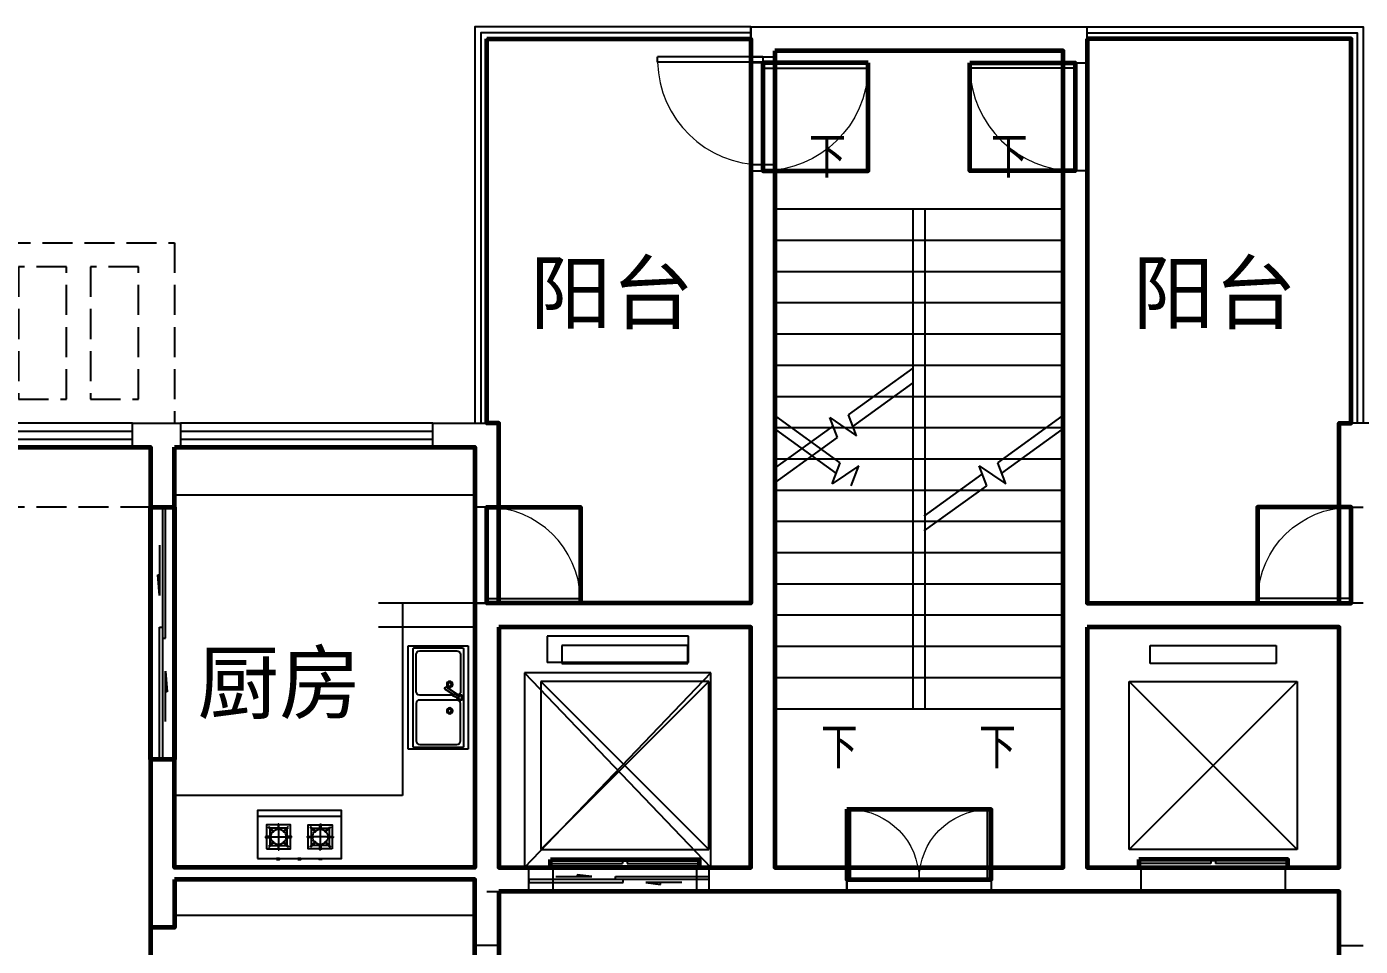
# Model space of a CAD drawing. Extents: x -542146 to -509546, y -936150 to -920950.
# Drawn here: x -533277 to -522171, y -928606 to -920950 of the extents above; entities that cross this region are included whole.
import ezdxf

# ---------------------------------------------------------------- set-up
doc = ezdxf.new("R2010")
doc.units = 0
doc.header["$LTSCALE"] = 1000
doc.header["$MEASUREMENT"] = 0
doc.linetypes.add('DASH', pattern=[0.35, 0.25, -0.1])
doc.layers.get('0').update_dxf_attribs({"linetype": 'CONTINUOUS'})
for name, color, linetype in [('7-SANI', 8, 'CONTINUOUS'), ('DOTE', 1, 'CONTINUOUS'), ('FURN', 8, 'CONTINUOUS'), ('STAIR', 3, 'CONTINUOUS'), ('WALL', 2, 'CONTINUOUS'), ('WINDOW', 4, 'CONTINUOUS'), ('房间名称标注', 255, 'CONTINUOUS')]:
    doc.layers.add(name, color=color, linetype=linetype)
for name, color, linetype, lineweight in [('GT_厨房', 4, 'CONTINUOUS', 60), ('GT_楼梯', 130, 'CONTINUOUS', 60), ('GT_玄关', 40, 'CONTINUOUS', 60), ('GT_电梯', 150, 'CONTINUOUS', 60), ('GT_过道', 30, 'CONTINUOUS', 60), ('GT_门', 245, 'CONTINUOUS', 60), ('GT_阳台', 6, 'CONTINUOUS', 60), ('GT_餐厅', 3, 'CONTINUOUS', 60)]:
    doc.layers.add(name, color=color, linetype=linetype, lineweight=lineweight)
doc.layers.get('DOTE').off()
doc.styles.add('-宋体', font='', dxfattribs={"width": 0.6})
doc.styles.add('-黑体', font='simhei.ttf', dxfattribs={"width": 0.8})
doc.styles.get('-宋体').set_extended_font_data('SimSun')

# ---------------------------------------------------------------- blocks, each defined once
blk = doc.blocks.new('电梯厅')
at = {"layer": 'STAIR'}
for p, q in [((376861.3195508745, 84463.18497217546, 1.2028274471e-06), (375686.3195436664, 84463.18346392972, 1.2028274471e-06)), ((375686.3195436664, 84463.18346392972, 1.2028274471e-06), (375686.3198523305, 84243.18346392948, 1.2028274471e-06)), ((376861.3198595389, 84243.18497217521, 1.2028274471e-06), (376861.3195508745, 84463.18497217546, 1.2028274471e-06)), ((376861.3198595389, 84243.18497217521, 1.2028274471e-06), (375686.3198523305, 84243.18346392948, 1.2028274471e-06)), ((377046.6165879152, 84156.49086473981, 1.2028274471e-06), (375496.6165734985, 84156.48840945591, 1.2028274471e-06)), ((375496.6165734985, 84156.48840945591, 1.2028274471e-06), (377046.6184399011, 82536.49086473933, 1.2028274471e-06)), ((375496.6165734985, 84156.48840945591, 1.2028274471e-06), (375496.618425484, 82536.48840945544, 1.2028274471e-06)), ((377046.6165879152, 84156.49086473981, 1.2028274471e-06), (375496.618425484, 82536.48840945544, 1.2028274471e-06)), ((377046.6184399011, 82536.49086473933, 1.2028274471e-06), (377046.6165879152, 84156.49086473981, 1.2028274471e-06)), ((375496.618425484, 82536.48840945544, 1.2028274471e-06), (377046.6184399011, 82536.49086473933, 1.2028274471e-06))]:
    blk.add_line(p, q, dxfattribs=at)
blk = doc.blocks.new('$DorLib2D$00000001')
for p, q in [((0.45, 0.975), (0.5000000000000002, 0.975)), ((0.45, 0), (0.45, 0.975)), ((0.5, 0), (0.5, 0.975)), ((0.5, 0), (0.45, 0))]:
    blk.add_line(p, q)
at = {"lineweight": 13}
blk.add_arc((0.475, 0), 0.975, 91.46928358135379, 180, dxfattribs=at)
blk = doc.blocks.new('$TCHSYS$LDOR22D')
for p, q in [((-0.5166666666663638, 0.8332552583810156), (-0.0166666666667101, 0.8332552583810156)), ((-0.5166666666663638, 0.8332552583810156), (-0.5166666666663638, 0.6666666666662593)), ((-0.0166666666667101, 0.8332552583810156), (-0.0166666666667101, 0.6666666666662593)), ((0.0166666666666089, 0.8332552583810156), (0.0166666666666089, 0.6666666666662593)), ((0.0166666666666089, 0.8332552583810156), (0.5166666666662572, 0.8332552583810156)), ((0.5166666666662572, 0.8332552583810156), (0.5166666666662572, 0.6666666666662593)), ((-0.5166666666663638, 0.6666666666662593), (-0.0166666666667101, 0.6666666666662593)), ((0.0166666666666089, 0.6666666666662593), (0.5166666666662572, 0.6666666666662593)), ((-0.5000000000000071, 0.4999999999999858), (0.5000000000000373, 0.4999999999999858))]:
    blk.add_line(p, q)
blk = doc.blocks.new('$DorLib2D$00000002')
for p, q in [((-0.5, -1e-16), (-0.5000000000000007, 0.4875)), ((-0.4750000000000007, 0.4875), (-0.5000000000000007, 0.4875)), ((-0.475, 0), (-0.4750000000000007, 0.4875)), ((0.475, 0), (0.4750000000000007, 0.4875)), ((0.4750000000000007, 0.4875), (0.5000000000000007, 0.4875)), ((0.5, -1e-16), (0.5000000000000007, 0.4875)), ((-0.5, -1e-16), (-0.475, 0)), ((0.5, -1e-16), (0.475, 0))]:
    blk.add_line(p, q)
at = {"lineweight": 13}
for centre, start, end in [((-0.4875, 0), 0, 88.53071641864632), ((0.4875, 0), 91.46928358135372, 180)]:
    blk.add_arc(centre, 0.4875, start, end, dxfattribs=at)
blk = doc.blocks.new('$DorLib2D$00000131')
at = {"color": 0, "linetype": 'Continuous'}
for p, q in [((0.1499999999999986, 0.125), (0.2319490472796595, 0.1972603196398666)), ((0.2319490472796595, 0.1972603196398666), (0.2319490472796595, 0.125)), ((-0.5000000000000018, 0.125), (-0.5000000000000018, 0)), ((0.0192439877236641, 0.125), (-0.5000000000000018, 0.125)), ((0.0192439877236641, 0), (0.0192439877236641, 0.125)), ((0.3499999999999979, 0.125), (0.1499999999999986, 0.125)), ((-0.5000000000000018, 0), (0.0192439877236641, 0)), ((-0.0239902237636009, 0), (0.4999999999999984, 0)), ((-0.0239902237636009, -0.125), (-0.0239902237636009, 0)), ((0.4999999999999984, 0), (0.4999999999999984, -0.125)), ((-0.3500000000000014, -0.125), (-0.1500000000000021, -0.125)), ((-0.2319490472796648, -0.1972603196398666), (-0.2319490472796648, -0.125)), ((-0.1500000000000021, -0.125), (-0.2319490472796648, -0.1972603196398666)), ((0.4999999999999984, -0.125), (-0.0239902237636009, -0.125))]:
    blk.add_line(p, q, dxfattribs=at)
blk = doc.blocks.new('SINK-03')
for p, q in [((860, 500), (0, 500)), ((0, 500), (0, 0)), ((15, 450), (15, 50)), ((835, 460), (25, 460)), ((845, 50), (845, 450)), ((860, 500), (860, 500)), ((860, 0), (860, 500)), ((424.2803476022888, 418.1332925159103), (442.4550605156455, 372.5581045557742)), ((443.1453277595956, 424.7750184711084), (457.5312273283689, 377.8659165751879)), ((444.4629935721256, 428.0223352412901), (508.3709777964941, 328.902821368928)), ((454.4114003919728, 371.6836806121728), (448.7598183168484, 369.693948365265)), ((456.2518478293186, 372.8300731693312), (491.5619484914132, 318.0650848053783)), ((0, 0), (860, 0)), ((25, 40), (835, 40))]:
    blk.add_line(p, q)
for points in [[(70.00011091581109, 435), (380, 435, -0.4142135623730951), (410, 405.0000000000004), (410, 95, -0.4142135623730951), (380, 65), (70.00000000001452, 65, -0.4142135623730951), (40.00000000001453, 95), (40, 405, -0.4142146452564827), (70.00011091581109, 434.9999999997958)], [(450.0000000000036, 370.1305746858598), (450.0000000000071, 95, 0.4142135623730951), (480.0000000000069, 65), (789.9999999999927, 65, 0.4142135623730951), (819.9999999999928, 95), (820.0000000000072, 405, 0.4142146452564746), (789.9998890841962, 434.9999999997963)], [(480.0000000000069, 435, 0.3068909058028876), (452.1370533283989, 416.1200810597367)], [(789.9998890841962, 435), (480.0000000000069, 434.9999999999995, 0.3475301232560248)]]:
    blk.add_lwpolyline(points, format="xyb")
for centre, radius in [((430.0000000000018, 432.0000000000002), 14.9999999999998), ((320, 345), 25), ((320, 345), 15), ((540, 345), 25), ((540, 345), 15)]:
    blk.add_circle(centre, radius)
for centre, radius, start, end in [((25, 450), 10, 90, 180), ((430.0000000000018, 432.0000000000002), 25, 326.3903544942296, 267.0348647661527), ((835, 450), 10, 0, 90), ((447.0993868280475, 374.4101934045943), 5, 201.7413845283456, 289.395454286929), ((452.7509689031721, 376.3999256515021), 5, 289.395454286929, 17.04952404553837), ((504.4677132018914, 316.5026388902506), 12.9999999999986, 173.0970387842084, 72.52731324786485), ((25, 50), 10, 180, 270), ((835, 50), 10, 270, 0)]:
    blk.add_arc(centre, radius, start, end)
blk = doc.blocks.new('6')
at = {"layer": '7-SANI'}
for p, q in [((316942.27383636, -3370.252542350181), (316942.27383636, -4070.252542350178)), ((316840.8490495925, -3546.0546141862), (316695.701528673, -3546.054614186112)), ((316768.2752891328, -3473.480853726535), (316768.2752891328, -3618.628374645865)), ((316768.2752891329, -3967.024230973708), (316768.2752891328, -3821.876710054319)), ((316840.8490495925, -3894.450470513984), (316695.7015286731, -3894.450470514101))]:
    blk.add_line(p, q, dxfattribs=at)
for points in [[(316589.0914162772, -3370.252542350181), (316589.0914162773, -4070.252542350178), (316989.0914162772, -4070.252542350178), (316989.0914162772, -3370.252542350181)], [(316772.2752891329, -3439.013597461541), (316764.2752891327, -3439.013597461541), (316764.2752891328, -3487.500934011449), (316772.2752891329, -3487.500934011507)], [(316581.5224630101, -3530.829741188413), (316581.5224630101, -3555.067552273658), (316589.0914162773, -3555.067552273658), (316589.0914162773, -3530.829741188413)], [(316661.2342724081, -3542.054614186025), (316661.2342724082, -3550.054614186083), (316709.721608958, -3550.054614186141), (316709.721608958, -3542.054614186084)], [(316668.2752891328, -3446.054614186201), (316668.2752891328, -3646.0546141862), (316868.2752891327, -3646.0546141862), (316868.2752891327, -3446.054614186201)], [(316689.6885624931, -3461.811033296836), (316684.0317082435, -3467.467887546373), (316724.043157693, -3507.479336995952), (316729.7000119426, -3501.822482746386)], [(316695.701528673, -3473.480853726535), (316695.701528673, -3618.628374645923), (316840.8490495925, -3618.628374645923), (316840.8490495925, -3473.480853726476)], [(316852.5188700221, -3467.467887546489), (316846.8620157727, -3461.811033296952), (316806.8505663231, -3501.822482746502), (316812.5074205725, -3507.479336996068)], [(316875.3163058573, -3550.054614186258), (316875.3163058573, -3542.054614186201), (316826.8289693075, -3542.054614186201), (316826.8289693075, -3550.054614186316)], [(316684.0317082435, -3624.641340825882), (316689.6885624931, -3630.298195075448), (316729.7000119426, -3590.286745625868), (316724.043157693, -3584.629891376331)], [(316764.2752891326, -3653.095630910743), (316772.2752891327, -3653.095630910712), (316772.2752891327, -3604.608294360893), (316764.2752891326, -3604.608294360865)], [(316846.8620157725, -3630.298195075535), (316852.518870022, -3624.641340826027), (316812.5074205724, -3584.629891376448), (316806.8505663229, -3590.286745625956)], [(316581.5224630101, -3708.13363680753), (316581.5224630101, -3732.371447892773), (316589.0914162773, -3732.371447892773), (316589.0914162773, -3708.13363680753)], [(316581.5224630104, -3909.675343511859), (316581.5224630104, -3885.437532426615), (316589.0914162775, -3885.437532426644), (316589.0914162775, -3909.675343511889)], [(316668.2752891329, -3994.450470514042), (316668.2752891328, -3794.450470513984), (316868.2752891328, -3794.450470513984), (316868.2752891329, -3994.450470513926)], [(316684.0317082435, -3815.863743874332), (316689.6885624931, -3810.206889624766), (316729.7000119426, -3850.218339074316), (316724.0431576931, -3855.875193323853)], [(316695.7015286731, -3967.024230973708), (316695.7015286731, -3821.876710054319), (316840.8490495925, -3821.876710054261), (316840.8490495926, -3967.024230973649)], [(316764.2752891327, -3787.4094537895), (316772.2752891328, -3787.409453789442), (316772.2752891328, -3835.896790339292), (316764.2752891327, -3835.896790339321)], [(316846.8620157725, -3810.206889624621), (316852.5188700221, -3815.863743874157), (316812.5074205725, -3855.875193323738), (316806.8505663229, -3850.218339074228)], [(316661.2342724083, -3898.450470514216), (316661.2342724083, -3890.450470514101), (316709.7216089581, -3890.450470514073), (316709.7216089581, -3898.450470514159)], [(316689.6885624931, -3978.694051403378), (316684.0317082436, -3973.037197153812), (316724.0431576932, -3933.025747704262), (316729.7000119428, -3938.682601953829)], [(316772.275289133, -4001.491487238614), (316764.2752891329, -4001.491487238643), (316764.2752891329, -3953.004150688736), (316772.275289133, -3953.004150688677)], [(316852.5188700222, -3973.037197153637), (316846.8620157727, -3978.694051403233), (316806.8505663231, -3938.682601953711), (316812.5074205727, -3933.025747704117)], [(316875.3163058575, -3890.450470513868), (316875.3163058574, -3898.450470513927), (316826.8289693076, -3898.450470513955), (316826.8289693076, -3890.450470513868)]]:
    blk.add_lwpolyline(points, close=True, dxfattribs=at)
for centre in [(316768.2752891328, -3546.054614186142), (316768.2752891328, -3894.450470513984)]:
    blk.add_circle(centre, 63.6689226885997, dxfattribs=at)
blk = doc.blocks.new('$WINLIB2D$00000001')
for p, q in [((-0.5, 0.5), (0.5, 0.5)), ((-0.5, 0.5), (-0.5, -0.5)), ((0.5, -0.5), (0.5, 0.5)), ((0.5, 0.1666666666666666), (-0.5, 0.1666666666666666)), ((0.5, -0.1666666666666667), (-0.5, -0.1666666666666667)), ((-0.5, -0.5), (0.5, -0.5))]:
    blk.add_line(p, q)

msp = doc.modelspace()

# ---------------------------------------------------------------- linework, layer by layer
at = {"layer": 'FURN'}
for p, q in [((-529546.1539243973, -924850.2969227087), (-532046.153924398, -924850.2969227087)), ((-530146.1539243998, -925750.2969227113), (-530146.1539243996, -927350.2969227115)), ((-529546.1539243998, -925750.2969227113), (-530146.1539243998, -925750.2969227113)), ((-530146.1539243996, -927350.2969227115), (-532046.1539244008, -927350.2969227115)), ((-529546.1539243993, -928350.2969227117), (-532046.1539243988, -928350.296922712))]:
    msp.add_line(p, q, dxfattribs=at)
at = {"layer": 'GT_厨房'}
msp.add_lwpolyline([(-532046.1539243993, -924450.296922709), (-529546.1539243987, -924450.296922709), (-529546.1539244, -927950.2969227177), (-532046.1539243992, -927950.2969227172), (-532046.1539243993, -924450.296922709)], dxfattribs=at)
at = {"layer": 'GT_楼梯'}
msp.add_lwpolyline([(-527046.1539243989, -921150.2969227101), (-527046.153924401, -927950.2969227133), (-524646.1539243981, -927950.2969227133), (-524646.1539244005, -921150.2969227101), (-527046.1539243989, -921150.2969227094)], dxfattribs=at)
at = {"layer": 'GT_玄关'}
msp.add_lwpolyline([(-532046.1539243996, -928050.2969227098), (-532046.1539243989, -928450.2969227114), (-532246.1539243988, -928450.2969227117), (-532246.1539243989, -929950.2969227073), (-532046.1539243988, -929950.2969227079), (-532046.1539243988, -930050.2969227117), (-529546.1539244018, -930050.2969226904), (-529546.1539244018, -928050.2969227098), (-532046.1539243996, -928050.2969227098)], dxfattribs=at)
at = {"layer": 'GT_电梯'}
for points in [[(-529346.1539244045, -925950.2969227142), (-529346.1539244083, -927950.296922712), (-527246.1539243979, -927950.296922712), (-527246.153924399, -925950.2969227121), (-529346.1539244008, -925950.2969227108)], [(-524446.1539243984, -925950.2969227108), (-524446.1539243984, -927950.296922712), (-522346.1539243984, -927950.2969227079), (-522346.1539243984, -925950.2969227108), (-524446.1539243984, -925950.2969227108)]]:
    msp.add_lwpolyline(points, dxfattribs=at)
at = {"layer": 'GT_过道'}
msp.add_lwpolyline([(-529346.1539244018, -928150.2969227121), (-529346.1539244018, -929950.2969226976), (-522346.1539243974, -929950.2969226976), (-522346.1539243988, -928150.2969227121), (-529346.1539244022, -928150.2969227117)], dxfattribs=at)
at = {"layer": 'GT_门'}
for points in [[(-526268.6539243998, -921250.2969227094), (-527146.153924399, -921250.2969227079), (-527146.152233222, -922150.296922708), (-526268.6539243998, -922150.2969227085), (-526268.6539243984, -921250.2969227094)], [(-525423.6539243995, -921250.2969227094), (-524546.1539244002, -921250.2969227079), (-524546.1556155772, -922150.296922708), (-525423.6539243995, -922150.296922708), (-525423.6539244012, -921250.2969227094)], [(-532246.1539243993, -924950.2969227114), (-532046.1539243989, -924950.2969227114), (-532046.1539243964, -927050.2969227077), (-532246.1539243992, -927050.2969227079), (-532246.1539243992, -924950.2969227174)], [(-528666.1539243998, -925750.2969227129), (-529446.1539243998, -925750.2969227144), (-529446.1539243981, -924950.2969226982), (-528666.1539243998, -924950.2969226988), (-528666.1539243981, -925750.2969227129)], [(-523026.1539243997, -925750.2969227129), (-522246.1539243997, -925750.2969227129), (-522246.1539243997, -924950.2969227078), (-523026.1539243997, -924950.2969227078), (-523026.1539243997, -925750.2969227129)], [(-526446.1539243998, -927465.2969227117), (-526446.1539244003, -928050.2969227113), (-525246.1539244002, -928050.2969227136), (-525246.1539243998, -927465.4892620228), (-526446.1539243998, -927465.4892620228)], [(-528916.1539243995, -927883.645871035), (-527676.1539244002, -927883.645871035), (-527676.1539244001, -927950.2969227129), (-528916.1539243995, -927950.2969227129), (-528916.1539243995, -927883.645871035)], [(-524016.153924399, -927883.645871035), (-524016.1539243989, -927950.2969227113), (-522776.1539243998, -927950.2969227129), (-522776.1539243997, -927883.645871035), (-524016.153924399, -927883.645871035)]]:
    msp.add_lwpolyline(points, dxfattribs=at)
at = {"layer": 'GT_阳台'}
for points in [[(-529446.1539244025, -921050.2969227126), (-527246.1539244012, -921050.2969227112), (-527246.1539244016, -925750.2969227108), (-529346.1539243986, -925750.2969227108), (-529346.1539244008, -924250.2969227087), (-529446.1539244029, -924250.2969227117), (-529446.1539244049, -921050.2969227126)], [(-524446.1539243999, -921050.2969227112), (-524446.1539244005, -925750.2969227108), (-522346.1539244006, -925750.2969227108), (-522346.1539244005, -924250.2969227087), (-522246.1539243965, -924250.2969227087), (-522246.1539243965, -921050.2969227126), (-524446.1539243999, -921050.2969227125)]]:
    msp.add_lwpolyline(points, dxfattribs=at)
at = {"layer": 'GT_餐厅'}
msp.add_lwpolyline([(-535696.1539244005, -924450.2969227117), (-532246.1539243993, -924450.2969227141), (-532246.1539243989, -929950.2969227073), (-535696.1539244005, -929950.2969227073), (-535696.1539243965, -924450.2969227117)], dxfattribs=at)
at = {"layer": 'STAIR'}
for p, q in [((-524652.935806338, -922470.2969227108), (-527052.9358063377, -922470.2969227108)), ((-525896.1539244421, -924196.0103895131), (-525896.1539244425, -922470.2969227108)), ((-525896.1539244414, -925028.0103895152), (-525896.1539244403, -922470.2969227108)), ((-525796.1539244422, -925028.0103895152), (-525796.1539244425, -922470.2969227108)), ((-525796.1539244412, -924196.0103895131), (-525796.1539244404, -922470.2969227115)), ((-524652.9358063379, -922730.296922711), (-527052.9358063377, -922730.296922711)), ((-524652.9358063379, -922990.296922711), (-527052.9358063377, -922990.296922711)), ((-524652.9358063377, -923250.2969227112), (-527052.9358063377, -923250.2969227112)), ((-524652.9358063377, -923510.296922711), (-527052.9358063377, -923510.296922711)), ((-524652.9358063377, -923770.2969227107), (-527052.9358063377, -923770.2969227107)), ((-526432.9898970742, -924180.9726117743), (-525896.1539244421, -923792.5834559217)), ((-526396.0831170776, -924277.6982923716), (-525896.153924442, -923916.0103895292)), ((-524652.9358063377, -924030.296922711), (-527052.9358063377, -924030.296922711)), ((-526502.536069855, -924580.9726117398), (-527039.3720424618, -924192.5834559081)), ((-526525.4864832417, -924371.3188146749), (-526589.0958910733, -924204.6106037006)), ((-526589.0958910733, -924204.6106037006), (-526366.4100708949, -924355.4657265459)), ((-526366.4100708949, -924355.4657265459), (-526432.9898970742, -924180.9726117743)), ((-525896.1539244425, -926630.296922711), (-525896.1539244421, -924196.0103895131)), ((-525796.1539244418, -926630.296922711), (-525796.1539244412, -924196.0103895131)), ((-525189.7717789442, -924580.9726117398), (-524652.9358063376, -924192.5834559081)), ((-524652.9358063377, -924290.296922711), (-527052.9358063377, -924290.296922711)), ((-527046.1539244428, -924624.5834559221), (-526562.3932632382, -924274.5931340776)), ((-526535.825982932, -924668.2191691354), (-527039.3720424615, -924303.9145417229)), ((-525156.4818658673, -924668.2191691354), (-524652.9358063377, -924303.9145417229)), ((-527046.1539244428, -924748.0103895288), (-526525.4864832417, -924371.3188146749)), ((-524652.9358063377, -924550.296922711), (-527052.9358063377, -924550.296922711)), ((-526569.1158960089, -924755.4657265309), (-526502.536069855, -924580.9726117398)), ((-525123.1919527904, -924755.4657265309), (-525189.7717789442, -924580.9726117398)), ((-526346.4300758307, -924604.610603685), (-526569.1158960089, -924755.4657265309)), ((-526410.0394836894, -924771.3188146461), (-526346.4300758307, -924604.610603685)), ((-525802.9358063373, -925024.5834559057), (-525319.1751451085, -924674.5931340429)), ((-525282.2683651098, -924771.3188146461), (-525345.8777729687, -924604.610603685)), ((-525345.8777729687, -924604.610603685), (-525123.1919527904, -924755.4657265309)), ((-525802.9358063373, -925148.0103895126), (-525282.2683651098, -924771.3188146461)), ((-524652.9358063377, -924810.296922711), (-527052.9358063377, -924810.296922711)), ((-524652.9358063376, -925070.2969227113), (-527052.9358063377, -925070.2969227113)), ((-525896.1539244417, -926630.296922711), (-525896.1539244414, -925028.0103895152)), ((-525796.1539244425, -926630.296922711), (-525796.1539244422, -925028.0103895152)), ((-524652.9358063376, -925330.296922711), (-527052.9358063377, -925330.296922711)), ((-524652.9358063376, -925590.2969227108), (-527052.9358063377, -925590.2969227108)), ((-524652.9358063376, -925850.2969227114), (-527046.1539243994, -925850.2969227114)), ((-528821.1539243995, -926100.2969227105), (-528821.1539243995, -926250.2969227105)), ((-527771.1539244001, -926100.2969227105), (-528821.1539243995, -926100.2969227105)), ((-527771.1539244001, -926250.2969227105), (-527771.1539244001, -926100.2969227105)), ((-524652.9358063376, -926110.296922711), (-527052.9358063377, -926110.296922711)), ((-523921.153924399, -926250.2969227105), (-523921.153924399, -926100.2969227105)), ((-523921.153924399, -926100.2969227105), (-522871.1539243996, -926100.2969227105)), ((-522871.1539243996, -926100.2969227105), (-522871.1539243996, -926250.2969227105)), ((-528821.1539243995, -926250.2969227105), (-527771.1539244001, -926250.2969227105)), ((-522871.1539243996, -926250.2969227105), (-523921.153924399, -926250.2969227105)), ((-528996.1539243996, -926400.2969227124), (-528996.1539243996, -927800.2969227113)), ((-527596.1539244001, -926400.2969227124), (-528996.1539243996, -926400.2969227124)), ((-528996.1539243996, -926400.2969227124), (-527596.1539244001, -927800.2969227113)), ((-528996.1539243996, -927800.2969227113), (-527596.1539244001, -926400.2969227124)), ((-527596.1539244001, -927800.2969227113), (-527596.1539244001, -926400.2969227124)), ((-524652.9358063373, -926370.2969227107), (-527052.9358063377, -926370.2969227107)), ((-524096.1539243992, -927800.2969227113), (-524096.1539243991, -926400.2969227124)), ((-524096.1539243991, -926400.2969227124), (-522696.1539243998, -926400.2969227124)), ((-522696.1539243998, -926400.2969227124), (-524096.1539243992, -927800.2969227113)), ((-522696.1539243998, -927800.2969227113), (-524096.1539243991, -926400.2969227124)), ((-522696.1539243998, -926400.2969227124), (-522696.1539243998, -927800.2969227113)), ((-524652.9358063373, -926630.296922711), (-527052.9358063377, -926630.296922711)), ((-528996.1539243996, -927800.2969227113), (-527596.1539244001, -927800.2969227113)), ((-522696.1539243998, -927800.2969227113), (-524096.1539243992, -927800.2969227113))]:
    msp.add_line(p, q, dxfattribs=at)
at = {"layer": 'STAIR', "linetype": 'DASH'}
msp.add_line((-532246.1539243994, -924950.2969227114), (-541946.1539243998, -924950.296922711), dxfattribs=at)
at = {"layer": 'STAIR'}
for points in [[(-527246.1539243995, -920950.2969227115), (-529546.1539244025, -920950.2969227129), (-529546.1539244028, -924250.2969227117)], [(-527246.1539243995, -921000.2969227113), (-529496.1539244025, -921000.2969227129), (-529496.1539244027, -924250.2969227117)], [(-524446.1539243998, -920950.2969227115), (-522146.1539243968, -920950.2969227129), (-522146.1539243965, -924250.2969227117)], [(-524446.1539243998, -921000.2969227113), (-522196.1539243967, -921000.2969227129), (-522196.1539243965, -924250.2969227117)], [(-527246.1539243993, -921050.2969227112), (-529446.1539244025, -921050.2969227126), (-529446.1539244029, -924250.2969227117)], [(-524446.1539243999, -921050.2969227112), (-522246.1539243965, -921050.2969227126), (-522246.1539243965, -924250.2969227117)]]:
    msp.add_lwpolyline(points, dxfattribs=at)
at = {"layer": 'STAIR', "linetype": 'DASH'}
msp.add_lwpolyline([(-535946.1539243995, -922750.296922711), (-532046.1539243985, -922750.2969227144), (-532046.1539244099, -924250.2969227121)], dxfattribs=at)
for points in [[(-532946.1539243998, -922950.2969227141), (-533346.1539244009, -922950.2969227141), (-533346.1539244009, -924050.296922711), (-532946.1539243998, -924050.296922711)], [(-532346.1539243982, -922950.2969227141), (-532746.1539243995, -922950.2969227141), (-532746.1539243995, -924050.296922711), (-532346.1539243982, -924050.296922711)]]:
    msp.add_lwpolyline(points, close=True, dxfattribs=at)
at = {"layer": 'WALL'}
for p, q in [((-527246.1539244002, -920950.29692271), (-524446.1539244005, -920950.29692271)), ((-527246.1539244002, -920950.29692271), (-527246.1539244018, -921200.3259382155)), ((-527246.153924399, -921250.2969227079), (-527246.1539243988, -920950.29692271)), ((-524446.1539244003, -921250.2969227079), (-524446.1539244005, -920950.29692271)), ((-527246.1539244018, -921200.3259382155), (-527046.1539243981, -921200.3259382155)), ((-527046.1539244003, -921150.2969227101), (-524646.1539244005, -921150.2969227101)), ((-527046.1539243981, -921200.3259382155), (-527046.1539244003, -921150.2969227101)), ((-527046.1539243989, -921150.2969227101), (-527046.1539243989, -921250.2969227079)), ((-524646.1539244005, -921150.2969227101), (-524646.1539244002, -921250.2969227079)), ((-527046.1539243989, -921250.2969227079), (-527246.153924399, -921250.2969227079)), ((-524646.1539244002, -921250.2969227079), (-524446.1539244003, -921250.2969227079)), ((-527046.1539243982, -922100.3259382152), (-527246.1539244014, -922100.3259382152)), ((-527246.1539244014, -922100.3259382152), (-527246.1539244016, -925750.2969227101)), ((-527046.153924401, -922850.2969227124), (-527046.1539243982, -922100.3259382152)), ((-527246.1539243988, -925750.2969227108), (-527246.153924399, -922150.296922708)), ((-527246.153924399, -922150.296922708), (-527046.1539243992, -922150.296922708)), ((-527046.1539243992, -922150.296922708), (-527046.1539243998, -925850.2969227105)), ((-524446.1539244003, -922150.296922708), (-524646.1539244, -922150.296922708)), ((-524646.1539244, -922150.296922708), (-524646.1539243995, -925850.2969227105)), ((-524446.1539244005, -925750.2969227108), (-524446.1539244003, -922150.296922708)), ((-527046.153924401, -922850.2969227124), (-527046.153924401, -925850.2969227142)), ((-532396.1539243944, -924450.2969227117), (-532396.1539243944, -924250.2969227117)), ((-532396.1539243944, -924250.2969227117), (-532146.1539243998, -924250.2969227117)), ((-532146.1539243998, -924250.2969227117), (-531996.1539243944, -924250.2969227117)), ((-531996.1539243944, -924250.2969227117), (-531996.1539243944, -924450.2969227106)), ((-529896.1539243943, -924450.2969227106), (-529896.1539243943, -924250.2969227094)), ((-529896.1539243943, -924250.2969227094), (-529346.1539243987, -924250.2969227087)), ((-529346.1539243987, -924250.2969227087), (-529346.1539243978, -924950.2969226982)), ((-522346.1539244005, -924250.2969227087), (-522346.1539244016, -924950.2969226982)), ((-521796.1539244051, -924250.2969227094), (-522346.1539244005, -924250.2969227087)), ((-532246.1539243993, -924450.2969227117), (-532396.1539243944, -924450.2969227117)), ((-532246.1539243996, -924950.2969227174), (-532246.1539243993, -924450.2969227117)), ((-532046.1539243993, -924450.296922709), (-532046.1539243989, -924950.2969227174)), ((-531996.1539243944, -924450.2969227106), (-532046.1539243993, -924450.296922709)), ((-529546.1539243987, -924450.296922709), (-529896.1539243943, -924450.2969227106)), ((-529546.1539243984, -924950.2969226984), (-529546.1539243987, -924450.296922709)), ((-532046.1539243989, -924950.2969227174), (-532246.1539243996, -924950.2969227174)), ((-529346.1539243978, -924950.2969226982), (-529546.1539243984, -924950.2969226984)), ((-522346.1539244016, -924950.2969226982), (-522146.153924401, -924950.2969226984)), ((-529446.1539243992, -925750.2969227144), (-530346.153924399, -925750.2969227124)), ((-529546.1539243998, -925850.2969227114), (-529546.1539243988, -925750.296922708)), ((-529546.1539243988, -925750.296922708), (-529346.1539243978, -925750.296922708)), ((-527246.1539244016, -925750.2969227101), (-529446.1539243998, -925750.2969227144)), ((-527246.1539243988, -925750.2969227108), (-529346.1539243986, -925750.2969227108)), ((-524446.1539244005, -925750.2969227108), (-522346.1539244006, -925750.2969227108)), ((-522146.1539244003, -925750.296922708), (-522346.1539244016, -925750.296922708)), ((-529546.1539243998, -925850.2969227114), (-529546.1539244007, -927950.2969227101)), ((-527046.153924401, -925850.2969227142), (-527046.153924401, -927950.2969227133)), ((-527046.1539243998, -925850.2969227105), (-527046.1539244012, -927950.2969227133)), ((-524646.1539243995, -925850.2969227105), (-524646.1539243981, -927950.2969227133)), ((-529546.1539244, -925950.2969227144), (-530346.1539243998, -925950.2969227122)), ((-529546.1539244, -925950.2969227144), (-529546.1539244, -927950.2969227177)), ((-527246.153924399, -925950.2969227121), (-529346.1539244018, -925950.2969227142)), ((-529346.1539244018, -925950.2969227142), (-529346.1539244018, -927950.2969227108)), ((-527246.1539244012, -925950.2969227108), (-529346.1539244008, -925950.2969227108)), ((-529346.1539244008, -925950.2969227108), (-529346.1539244008, -927950.296922712)), ((-527246.153924399, -925950.2969227121), (-527246.1539243979, -927950.2969227108)), ((-527246.1539244012, -925950.2969227108), (-527246.1539244012, -927950.296922712)), ((-524446.1539243984, -925950.2969227108), (-524446.1539243984, -927950.296922712)), ((-524446.1539243984, -925950.2969227108), (-522346.1539243984, -925950.2969227108)), ((-522346.1539243984, -925950.2969227108), (-522346.1539243984, -927950.296922712)), ((-532246.1539243996, -928050.2969227113), (-532246.1539244, -927050.2969227079)), ((-532246.1539244, -927050.2969227079), (-532046.1539243989, -927050.2969227077)), ((-532046.1539243989, -927050.2969227077), (-532046.1539243992, -927950.2969227101)), ((-532046.1539243992, -927950.2969227101), (-529546.1539244007, -927950.2969227101)), ((-529096.153924357, -927950.2969227086), (-529346.1539244018, -927950.2969227108)), ((-529346.1539244008, -927950.296922712), (-528896.153924399, -927950.2969227129)), ((-529096.153924357, -928150.2969227108), (-529096.153924357, -927950.2969227086)), ((-528896.153924399, -927950.2969227129), (-528896.153924399, -928150.2969227124)), ((-527696.153924399, -928150.2969227121), (-527696.153924399, -927950.2969227129)), ((-527696.153924399, -927950.2969227129), (-527246.1539244012, -927950.296922712)), ((-527246.1539243979, -927950.2969227108), (-527596.1539243571, -927950.2969227086)), ((-527596.1539243571, -927950.2969227086), (-527596.1539243571, -928150.2969227105)), ((-526446.1539244003, -927950.2969227143), (-527046.153924401, -927950.2969227133)), ((-527046.1539244012, -927950.2969227133), (-526446.153924399, -927950.2969227143)), ((-526446.1539244003, -928150.2969227132), (-526446.1539244003, -927950.2969227143)), ((-526446.153924399, -927950.2969227143), (-526446.153924399, -928150.2969227132)), ((-524646.1539243981, -927950.2969227133), (-525246.1539244002, -927950.2969227143)), ((-525246.1539244002, -927950.2969227143), (-525246.1539244002, -928150.2969227132)), ((-523996.1539244003, -927950.2969227129), (-524446.1539243984, -927950.296922712)), ((-523996.1539244003, -928150.2969227121), (-523996.1539244003, -927950.2969227129)), ((-522346.1539243984, -927950.296922712), (-522796.1539244002, -927950.2969227129)), ((-522796.1539244002, -927950.2969227129), (-522796.1539244002, -928150.2969227124)), ((-532246.1539243988, -928450.2969227078), (-532246.1539243996, -928050.2969227113)), ((-532046.1539243996, -928050.2969227098), (-529546.1539244018, -928050.2969227098)), ((-532046.1539243996, -928050.2969227098), (-532046.1539243989, -928450.2969227078)), ((-529546.153924404, -928600.2969227174), (-529546.1539244018, -928050.2969227098)), ((-529446.1539243998, -928150.2969227117), (-529096.153924357, -928150.2969227108)), ((-529346.1539244018, -928150.2969227121), (-529346.1539244007, -928600.2969227174)), ((-528896.153924399, -928150.2969227124), (-529346.1539244018, -928150.2969227121)), ((-527146.1539243998, -928150.2969227117), (-527696.153924399, -928150.2969227121)), ((-527596.1539243571, -928150.2969227105), (-527146.1539243998, -928150.2969227117)), ((-527146.1539243998, -928150.296922711), (-526446.1539244003, -928150.2969227132)), ((-526446.153924399, -928150.2969227132), (-527146.1539243998, -928150.2969227117)), ((-525246.1539244002, -928150.2969227132), (-524546.1539243995, -928150.2969227117)), ((-524546.1539243995, -928150.2969227117), (-523996.1539244003, -928150.2969227121)), ((-522796.1539244002, -928150.2969227124), (-522346.1539243974, -928150.2969227121)), ((-522346.1539243974, -928150.2969227121), (-522346.1539243984, -928600.2969227174)), ((-532046.1539243989, -928450.2969227078), (-532246.1539243988, -928450.2969227078)), ((-529346.1539244007, -928600.2969227174), (-529546.153924404, -928600.2969227174)), ((-522346.1539243984, -928600.2969227174), (-522146.1539243951, -928600.2969227174))]:
    msp.add_line(p, q, dxfattribs=at)
at = {"layer": 'WINDOW', "linetype": 'DASH'}
msp.add_line((-532246.1539243996, -928450.2969227114), (-532046.1539243996, -928450.2969227114), dxfattribs=at)

# ---------------------------------------------------------------- block references
at = {"layer": 'DOTE'}
msp.add_blockref('电梯厅', (-904627.8526587917, -1010486.481137933, -1.2028274471e-06), dxfattribs=at)
at = {"layer": 'FURN', "xscale": -1, "rotation": 270}
msp.add_blockref('SINK-03', (-530099.5040929382, -926965.4186070502), dxfattribs=at)
at = {"layer": 'FURN', "rotation": 90}
msp.add_blockref('6', (-534726.2986552728, -1244463.449928085), dxfattribs=at)
at = {"layer": 'WINDOW'}
for name, p, xscale, yscale, zscale, rotation in [('$DorLib2D$00000001', (-527146.1539244, -921650.325938217), -900, -900, -900, 269.9999999999629), ('$DorLib2D$00000001', (-527146.1539243998, -921700.2969227094), 900, -900, -900, 90), ('$DorLib2D$00000001', (-524546.1539243995, -921700.2969227094), -900, -900, -900, 270), ('$WINLIB2D$00000001', (-534046.1539244003, -924350.2969227114), 3300, 200, -3300, 179.999999999998), ('$WINLIB2D$00000001', (-530946.1539243998, -924350.2969227114), 2100, 200, -2100, 180), ('$DorLib2D$00000131', (-532146.1539243998, -926000.2969227093), -2100, -200, 2100, 90.0000000000016), ('$DorLib2D$00000001', (-529446.1539243998, -925350.2969227076), -800, -800, 800, 90), ('$DorLib2D$00000001', (-522246.1539243997, -925350.2969227076), 800, -800, 800, 270), ('$DorLib2D$00000002', (-525846.1539243998, -928050.2969227113), 1200, -1200, 1200, 180), ('$TCHSYS$LDOR22D', (-528296.1539243998, -928050.2969227113), -1200, -200, 1200, 180), ('$TCHSYS$LDOR22D', (-523396.1539243995, -928050.2969227113), 1200, -200, 1200, 179.9999999999944)]:
    msp.add_blockref(name, p, dxfattribs=dict(at, xscale=xscale, yscale=yscale, zscale=zscale, rotation=rotation))
at = {"layer": 'WINDOW', "xscale": -1500, "yscale": 200, "zscale": -1500}
msp.add_blockref('$DorLib2D$00000131', (-528346.1539243629, -928050.296922712), dxfattribs=at)

# ---------------------------------------------------------------- texts
at = {"layer": '房间名称标注', "style": '-宋体', "width": 0.75}
for p in [(-526761.9252339605, -922174.6922812085), (-525247.8826148387, -922174.6922812085), (-526663.9852851965, -927090.7339435488), (-525345.822563603, -927090.7339435488)]:
    msp.add_text('下', height=300, dxfattribs=at).set_placement(p)
at = {"layer": '房间名称标注', "style": '-黑体'}
for s, p in [('阳台', (-529085.942607641, -923414.9482986074)), ('阳台', (-524066.8172185593, -923414.9482986074)), ('厨房', (-531855.3002791656, -926660.0538554484))]:
    msp.add_text(s, height=500, dxfattribs=at).set_placement(p)

doc.saveas('drawing.dxf')
